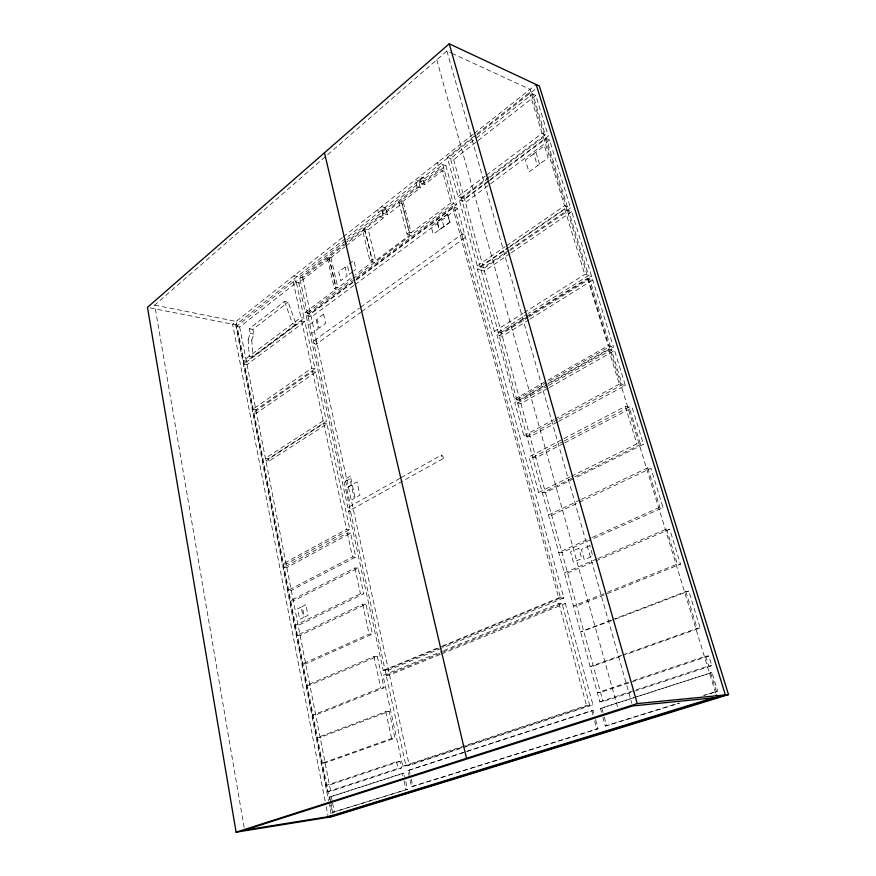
<?xml version="1.0" encoding="UTF-8"?>
<svg xmlns="http://www.w3.org/2000/svg" width="876" height="876" viewBox="0 0 876 876"><rect width="100%" height="100%" fill="white"/><g stroke="black" fill="none" stroke-linecap="round" stroke-linejoin="round"><path stroke-width="0.66" stroke-dasharray="4.38 3.29" d="M248.16 339.549L250.207 333.373L249.288 328.708L284.547 301.432L288.171 302.231L296.208 324.481L252.846 356.817L249.233 356.171L248.16 339.549L251.762 340.227L252.846 356.817M251.762 340.227L253.81 334.074L252.879 329.409L288.171 302.231M244.119 827.437L154.702 305.089L326.617 155.589M327.646 154.702L446.902 51.005L450.625 52.724M342.341 237.582L232.589 324.23L325.149 801.19M343.414 236.728L473.215 134.247M474.288 133.404L536.2 84.523M488.414 180.839L464.433 198.732L458.028 196.531L447.275 157.275L476.106 134.565M477.168 133.732L529.487 92.528L535.805 95.418L548.376 136.119L489.509 180.029M150.146 307.903L235.721 324.854L476.04 135.791M477.113 134.948L535.05 89.374M382.013 211.017L383.688 217.752L379.253 216.383L377.589 209.638L382.013 211.017L385.79 208.05L387.477 214.795L401.909 203.539L409.935 234.954L375.738 260.588L368.259 229.764L364.745 228.735L362.609 230.399L370.044 261.256L374.643 262.493M399.993 761.364L329.453 785.005L326.091 785.433L396.62 761.748L399.993 761.364L401.427 768L330.69 791.313L327.339 791.784L236.509 326.365L293.23 281.864L296.395 282.62L304.092 318.174L246.364 361.23L243.21 360.682L300.906 317.495L304.092 318.174M345.659 240.714L299.483 276.947L405.927 765.843L464.17 746.626M346.732 239.882L442.741 164.535L453.352 203.582L352.918 278.754M356.269 279.444L456.549 204.655L445.928 165.695L302.658 277.725L294.018 275.622L295.409 282.039L343.775 244.163M344.859 243.32L379.253 216.383M385.79 208.05L381.41 206.616L383.086 213.383L417.118 186.73L420.338 187.825L403.08 201.294L401.394 200.746L399.007 202.608L407.022 234.089L409.935 234.954M424.991 178.463L419.495 176.547L421.312 183.445L439.128 169.495L444.625 171.477M236.509 326.365L239.652 326.989L296.395 282.62M447.275 157.275L453.659 159.651L477.124 141.299M478.197 140.467L535.805 95.418M327.471 258.529L329.299 259.011L336.187 289.168L334.347 288.719L327.471 258.529L329.146 257.216L330.975 257.697L344.826 246.901M329.299 259.011L298.76 282.839L305.176 312.425L310.498 313.586L355.185 280.254M345.889 246.068L365.062 231.111L372.497 261.924L355.196 274.9M421.312 183.445L424.531 184.551L442.347 170.656L451.063 202.816L456.549 204.655M368.259 229.764L383.688 217.752M352.678 271.691L349.404 274.166L347.356 265.384L353.871 260.413L355.941 269.228L353.762 270.87M370.044 261.256L372.201 259.635L376.811 260.873M334.347 288.719L336.045 287.438L337.884 287.886L354.112 275.71M407.022 234.089L409.442 232.26L413.428 233.465M458.028 196.531L485.304 176.043M486.399 175.222L542.047 133.426L548.376 136.119M451.063 202.816L411.14 232.775L403.08 201.294M305.176 312.425L336.187 289.168M307.312 312.885L351.834 279.564M461.236 197.637L545.211 134.773L532.663 93.973L450.472 158.468L599.808 701.84L603.082 701.545L634.158 691.295M509.131 250.054L483.432 267.629L477.3 265.855L459.287 200.111L488.797 178.036M489.892 177.226L543.459 137.171L549.57 139.996L570.572 208.05L510.248 249.299M441.449 648.339L388.462 670.151L383.228 670.425L348.626 511.124A1.916 1.303 60.9 0 0 349.655 509.449A1.916 1.303 60.9 0 0 347.849 507.554L306.162 315.601L355.284 278.918M356.379 278.097L452.443 206.353L457.59 208.466L563.805 597.947L442.709 647.813M306.162 315.601L307.991 315.995L354.933 281.01M356.017 280.2L454.272 206.966L560.541 597.925L385.133 670.326M459.287 200.111L462.189 201.097L488.414 181.551M489.509 180.741L546.328 138.386L567.407 206.878L509.285 246.758M304.837 321.634L301.662 320.988L243.867 364.055L247.021 364.558L304.837 321.634L315.021 368.697L255.891 409.826L252.715 409.388L311.812 368.128L315.021 368.697M447.526 214.051L431.112 226.26L433.204 234.231L450.001 222.186L447.526 214.051L449.695 222.088M450.001 222.186L439.172 229.84L437.047 221.847L447.833 214.149M353.849 285.477L311.265 317.09L307.991 315.995M354.944 284.667L457.59 208.466M549.57 139.996L465.452 202.444L462.189 201.097M309.841 324.328L316.225 319.63L318.218 328.708L311.812 333.373M314.155 340.709L359.51 308.056M360.616 307.257L462.375 233.969M316.356 344.093A2.015 1.281 54.5 0 0 315.678 341.016A2.015 1.281 54.5 0 0 313.728 342.111A2.015 1.281 54.5 0 0 316.356 344.093L360.671 312.371M361.777 311.571L464.806 237.801A2.278 1.194 55.8 0 0 463.897 234.439A2.278 1.194 55.8 0 0 462.068 235.414A2.278 1.194 55.8 0 0 464.806 237.801M315.765 372.114L312.557 371.555L253.361 412.684L256.537 413.122L315.765 372.114L326.409 421.323L268.582 458.597L265.373 458.257L323.178 420.874L326.409 421.323M477.3 265.855L505.255 246.616M506.372 245.838L564.527 205.827L570.572 208.05M480.223 266.698L508.168 247.525M528.097 316.433L501.477 333.099L494.392 331.413L477.343 269.14L507.609 248.39M508.726 247.623L564.757 209.2L571.689 211.674L591.727 276.575L529.246 315.699M477.343 269.14L481.187 270.235L509.186 251.116M510.314 250.35L568.546 210.579L588.562 275.59L528.359 313.422M510.128 253.569L484.384 271.089L481.187 270.235M511.245 252.814L571.689 211.674M326.978 423.951L323.748 423.502L265.866 460.776L269.074 461.115L326.978 423.951L349.82 529.498L286.123 564.024L282.871 563.925L346.546 529.312L349.82 529.498M494.392 331.413L522.994 313.378M524.133 312.655L584.763 274.407L591.727 276.575M498.258 332.332L527.199 314.145M547.204 384.728L519.994 400.212L514.584 399.226L496.988 335.07L587.478 278.338L592.778 279.97L613.474 347.027L548.387 384.049M499.145 335.574L528.14 317.44M529.301 316.718L589.603 278.995L610.298 346.228L547.544 382.056M529.027 319.718L502.375 336.329L496.988 335.07M530.188 318.995L592.778 279.97M345.626 481.384L349.951 478.865L354.265 498.422L349.502 501.116L346.633 487.987L351.375 485.249M514.584 399.226L608.174 345.702L613.474 347.027M516.752 399.62L546.361 382.724M557.454 422.002L530.068 436.752L523.87 435.821L514.738 402.489L546.788 384.235M547.971 383.557L608.513 349.086L614.569 350.575L625.344 385.462L558.647 421.367M517.683 403.015L547.336 386.174M548.529 385.495L611.393 349.798L622.168 384.783L558.997 418.892M548.19 388.156L520.924 403.595L514.738 402.489M549.372 387.488L614.569 350.575M399.894 478.351L347.849 507.554L349.721 507.697M401.077 477.683L441.285 455.126A2.07 1.259 60.7 0 1 443.179 457.195A2.07 1.259 60.7 0 1 442.227 458.915L441.285 455.126M442.873 458.75L348.626 511.124L350.499 511.266M523.87 435.821L553.687 419.681M554.88 419.035L619.277 384.159L625.344 385.462M350.619 533.199L347.345 533.024L283.561 567.473L286.813 567.56L350.619 533.199L355.787 557.092L291.292 590.402L288.029 590.369L352.502 556.972L355.787 557.092M526.826 436.27L557.804 419.538M573.66 478.745L545.474 492.619L538.63 492.487L528.907 456.944L562.666 439.248M563.881 438.613L625.376 406.376L632.198 407.69L643.51 444.34L574.886 478.143M532.641 457.436L562.764 441.701M563.969 441.077L629.034 407.077L640.531 444.439L643.51 444.34M563.575 443.442L535.893 457.863L528.907 456.944M564.779 442.818L632.198 407.69M358.164 568.075L354.879 567.987L290.087 600.892L293.35 600.892L358.164 568.075L363.715 593.753L298.158 625.42L294.884 625.464L360.419 593.731L363.715 593.753M538.63 492.487L570.167 476.873M571.382 476.27L636.874 443.858L640.531 444.439L542.375 492.86M580.328 499.889L548.475 515.033L551.727 515.296L650.901 468.277L663.044 507.631L561.998 552.537L558.724 552.351L591.19 537.886M581.554 499.298L647.725 467.839L650.901 468.277M365.993 604.243L362.686 604.221L296.833 635.483L300.129 635.428L365.993 604.243L372.431 634.038L305.691 663.844L302.395 663.997L369.125 634.115L372.431 634.038M592.439 537.327L659.869 507.281L663.044 507.631M596.775 558.987L564.374 572.893L567.637 572.992L669.724 529.268L680.51 564.21L576.726 605.973L573.462 605.984L606.4 592.691M598.023 558.45L666.559 529.027L669.724 529.268M377.282 656.409L373.953 656.54L306.567 685.371L309.874 685.163L377.282 656.409L384.06 687.769L315.732 715.035L312.414 715.309L380.731 687.988L384.06 687.769M383.228 670.425L441.285 646.433M442.544 645.908L558.658 597.914L563.805 597.947L558.603 597.717M443.76 650.594L558.91 603.465L565.316 603.465L592.975 704.873L409.289 765.405L402.719 766.259L383.02 675.462L442.5 651.109M386.217 675.276L562.042 603.465L589.69 705.191L465.463 746.199M440.124 654.481L389.546 675.089L383.02 675.462M441.394 653.967L565.316 603.465M607.67 592.176L677.345 564.078L680.51 564.21M611.01 620.23L580.591 631.892L614.098 619.66M612.28 619.737L685.809 591.563L688.799 591.059L700.198 627.993L625.508 654.602M615.368 619.179L688.799 591.059M389.163 711.345L385.823 711.63L316.805 737.811L320.134 737.472L389.163 711.345L394.956 738.129L325.127 762.93L321.788 763.335L391.605 738.49L394.956 738.129M621.96 655.16L590.106 666.527L593.304 666.078L624.216 655.062M623.23 654.711L697.132 628.344L700.198 627.993M628.278 682.284L597.301 692.719L600.575 692.434L708.848 656.014L711.838 665.694L635.45 690.868M633.436 680.543L705.706 656.19L708.848 656.014M402.719 766.259L586.548 705.487L592.975 704.873M327.339 791.784L398.065 768.438L401.427 768M599.808 701.84L708.695 665.902L711.838 665.694M595.538 719.634L598.023 728.766L411.534 786.725L408.008 770.53L591.804 710.633L593.052 710.513L594.114 714.422M408.008 770.53L593.052 710.513M601.494 712.221L600.454 708.454L711.947 672.505L717.718 691.241L704.654 695.314M600.454 708.454L711.947 672.505M330.493 800.85L329.737 797.018L402.402 773.409L404 773.19L404.811 776.913M329.737 797.018L404 773.19M602.874 717.247L605.283 726.051L678.911 703.056M703.461 695.402L717.718 691.241M411.534 786.725L598.023 728.766M605.283 726.051L679.842 703.056M330.734 802.131L332.738 812.337L407.504 789.32L405.084 778.151M332.738 812.337L407.504 789.32M250.207 333.373L253.81 334.074M249.288 328.708L252.879 329.409M154.702 305.089L236.137 321.426L329.595 799.854M296.208 324.481L292.584 323.726L284.547 301.432M295.409 282.039L300.873 283.342M362.609 230.399L365.062 231.111M443.935 226.643L441.8 218.639M399.007 202.608L401.909 203.539M383.086 213.383L387.477 214.795M420.819 181.737L415.323 179.843L417.118 186.73M445.928 165.695L437.244 162.531L439.128 169.495M451.863 53.294L530.068 89.363L716.207 694.876M647.725 467.839L659.869 507.281M666.559 529.027L677.345 564.078M685.809 591.563L697.132 628.344M705.706 656.19L708.695 665.902M710.6 672.604L716.371 691.361M587.478 278.338L608.174 345.702M543.459 137.171L564.527 205.827M608.513 349.086L619.277 384.159M529.487 92.528L542.047 133.426M564.757 209.2L584.763 274.407M625.376 406.376L636.874 443.858M539.561 164.217L535.926 152.205L525.392 160.012L528.962 171.959L548.113 157.855L544.423 145.799L533.769 153.705L537.393 165.695M446.902 51.005L631.848 703.318M436.774 59.809L617.766 707.819M453.659 159.651L603.082 701.545M601.856 708.312L603.925 715.845M604.276 717.105L606.685 725.886M591.804 710.633L593.227 715.856M594.64 721.079L596.775 728.909M452.443 206.353L558.658 597.914M558.91 603.465L586.548 705.487M437.354 221.946L439.478 229.928M424.531 184.551L422.703 177.664L418.531 180.949L420.338 187.825M401.394 200.746L409.442 232.26M364.745 228.735L372.201 259.635M330.975 257.697L337.884 287.886M329.146 257.216L336.045 287.438M302.658 277.725L409.289 765.405M409.289 770.354L410.099 774.088M411.183 779.071L412.815 786.538M402.402 773.409L402.949 775.895M404.022 780.866L405.906 789.561M293.23 281.864L300.906 317.495M301.662 320.988L311.812 368.128M312.557 371.555L323.178 420.874M323.748 423.502L346.546 529.312M347.345 533.024L352.502 556.972M354.879 567.987L360.419 593.731M362.686 604.221L369.125 634.115M373.953 656.54L380.731 687.988M385.823 711.63L391.605 738.49M396.62 761.748L398.065 768.438M268.582 458.597L269.074 461.115M239.652 326.989L330.69 791.313M331.336 796.788L332.332 801.89M332.584 803.161L334.336 812.085M330.635 805.219L332.212 813.257M235.721 324.854L328.5 800.686M328.763 802.022L331.117 814.089M326.19 806.566L328.27 817.308M345.111 267.092L338.694 271.987L340.698 280.725L347.148 275.863L345.111 267.092M323.562 314.221L317.101 318.974L319.105 328.062L325.598 323.343L323.562 314.221M350.323 476.084L345.133 479.128L346.984 487.625L357.025 481.899L359.959 495.115L355.141 497.842L350.323 476.084M301.224 607.035L297.588 608.842L299.669 619.409L303.315 617.624L301.224 607.035M305.888 604.714L302.231 606.531L304.322 617.131L308.013 615.335L305.888 604.714M578.817 548.299L570.539 551.957L573.397 562.206L581.708 558.603L578.817 548.299M589.789 545.682L581.39 549.383L584.292 559.709L592.745 556.052L589.789 545.682"/><path stroke-width="1.31" d="M449.224 43.8L147.486 307.366L236.104 832.2L331.632 816.771L728.514 694.602L539.342 85.99L449.224 43.8L637.257 703.57L728.514 694.602M236.104 832.2L637.257 703.57M328.752 816.574L713.272 697.865M328.27 817.308L725.372 694.909L536.2 84.523M332.727 815.939L244.579 830.13L632.592 705.947L717.006 697.493L716.207 694.876M324.481 152.774L466.525 758.32"/></g></svg>
